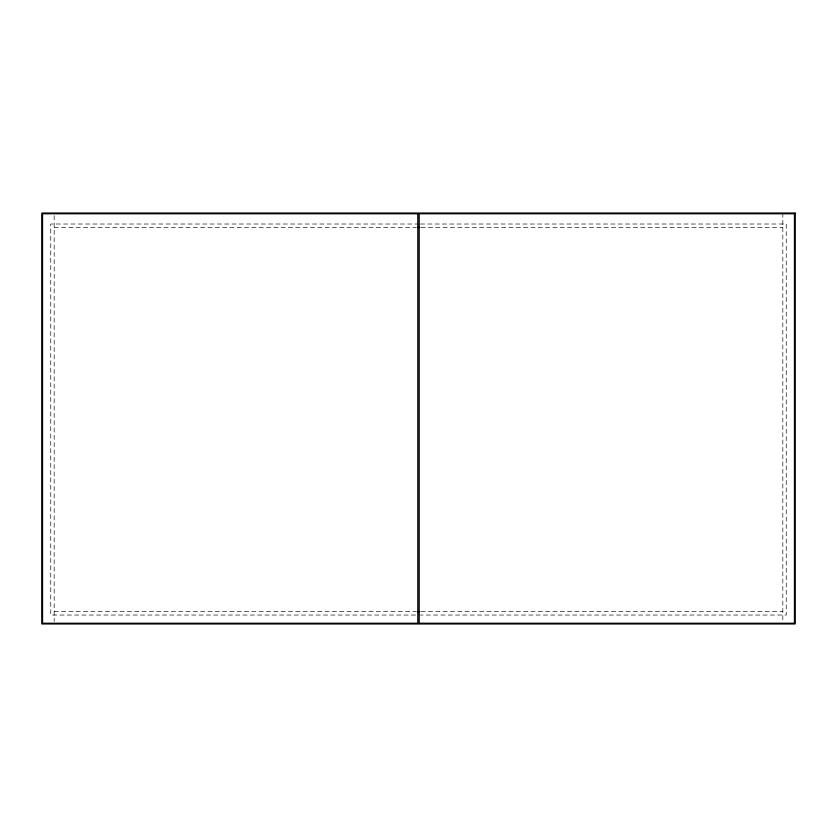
<?xml version="1.0" encoding="UTF-8"?>
<svg xmlns="http://www.w3.org/2000/svg" width="837" height="837" viewBox="0 0 837 837"><rect width="100%" height="100%" fill="white"/><g stroke="black" fill="none" stroke-linecap="round" stroke-linejoin="round"><path stroke-width="0.63" stroke-dasharray="4.18 3.14" d="M419.149 224.013L50.754 224.013L50.754 615.038L419.149 615.038M420.456 224.013L786.246 224.013L786.246 615.038L420.456 615.038M54.175 227.434L415.884 227.434M421.116 227.434L782.825 227.434M54.175 611.617L415.884 611.617M421.116 611.617L782.825 611.617M782.825 213.058L782.825 621.483M54.175 215.664L54.175 621.483"/><path stroke-width="1.26" d="M417.192 227.434L419.808 227.434M417.192 611.617L419.808 611.617M795.15 213.058L41.85 213.058L41.85 623.942L795.15 623.942L795.15 213.058M417.82 213.738L42.53 213.738L42.53 623.262L417.82 623.262L417.82 213.738M794.47 213.738L419.18 213.738L419.18 623.262L794.47 623.262L794.47 213.738"/></g></svg>
